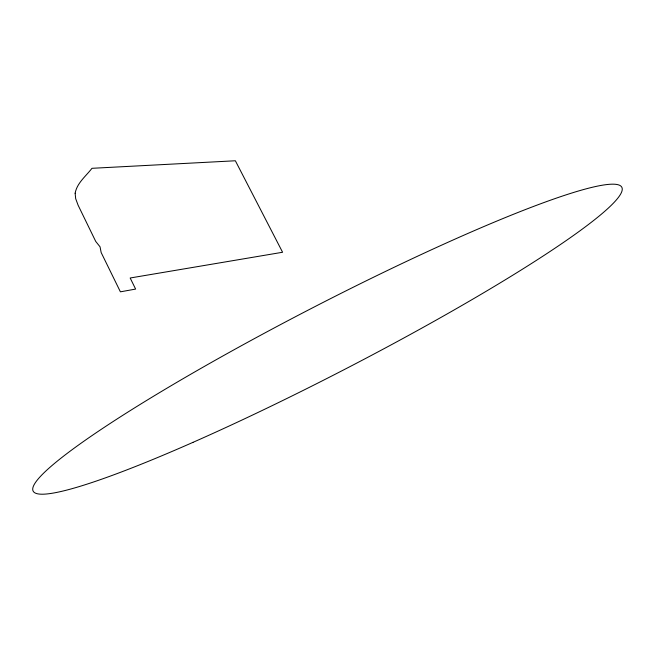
<?xml version="1.0" encoding="UTF-8"?>
<svg xmlns="http://www.w3.org/2000/svg" width="655" height="655" viewBox="0 0 655 655"><rect width="100%" height="100%" fill="white"/><g stroke="black" fill="none" stroke-linecap="round" stroke-linejoin="round"><path stroke-width="0.98" d="M75.137 193.217L75.677 198.653L78.092 205.187L95.736 241.449L100.035 246.804L101.181 252.584L120.405 291.835L135.618 289.076L130.165 277.998L282.592 252.257L235.366 160.77L91.978 168.31C85.952 176.146 76.979 183.007 75.137 193.217M192.979 442.354A331.25 34.707 -27.3 0 0 621.882 187.404A331.25 34.707 -27.3 0 0 167.524 387.85A331.25 34.707 -27.3 0 0 192.979 442.354"/></g></svg>
